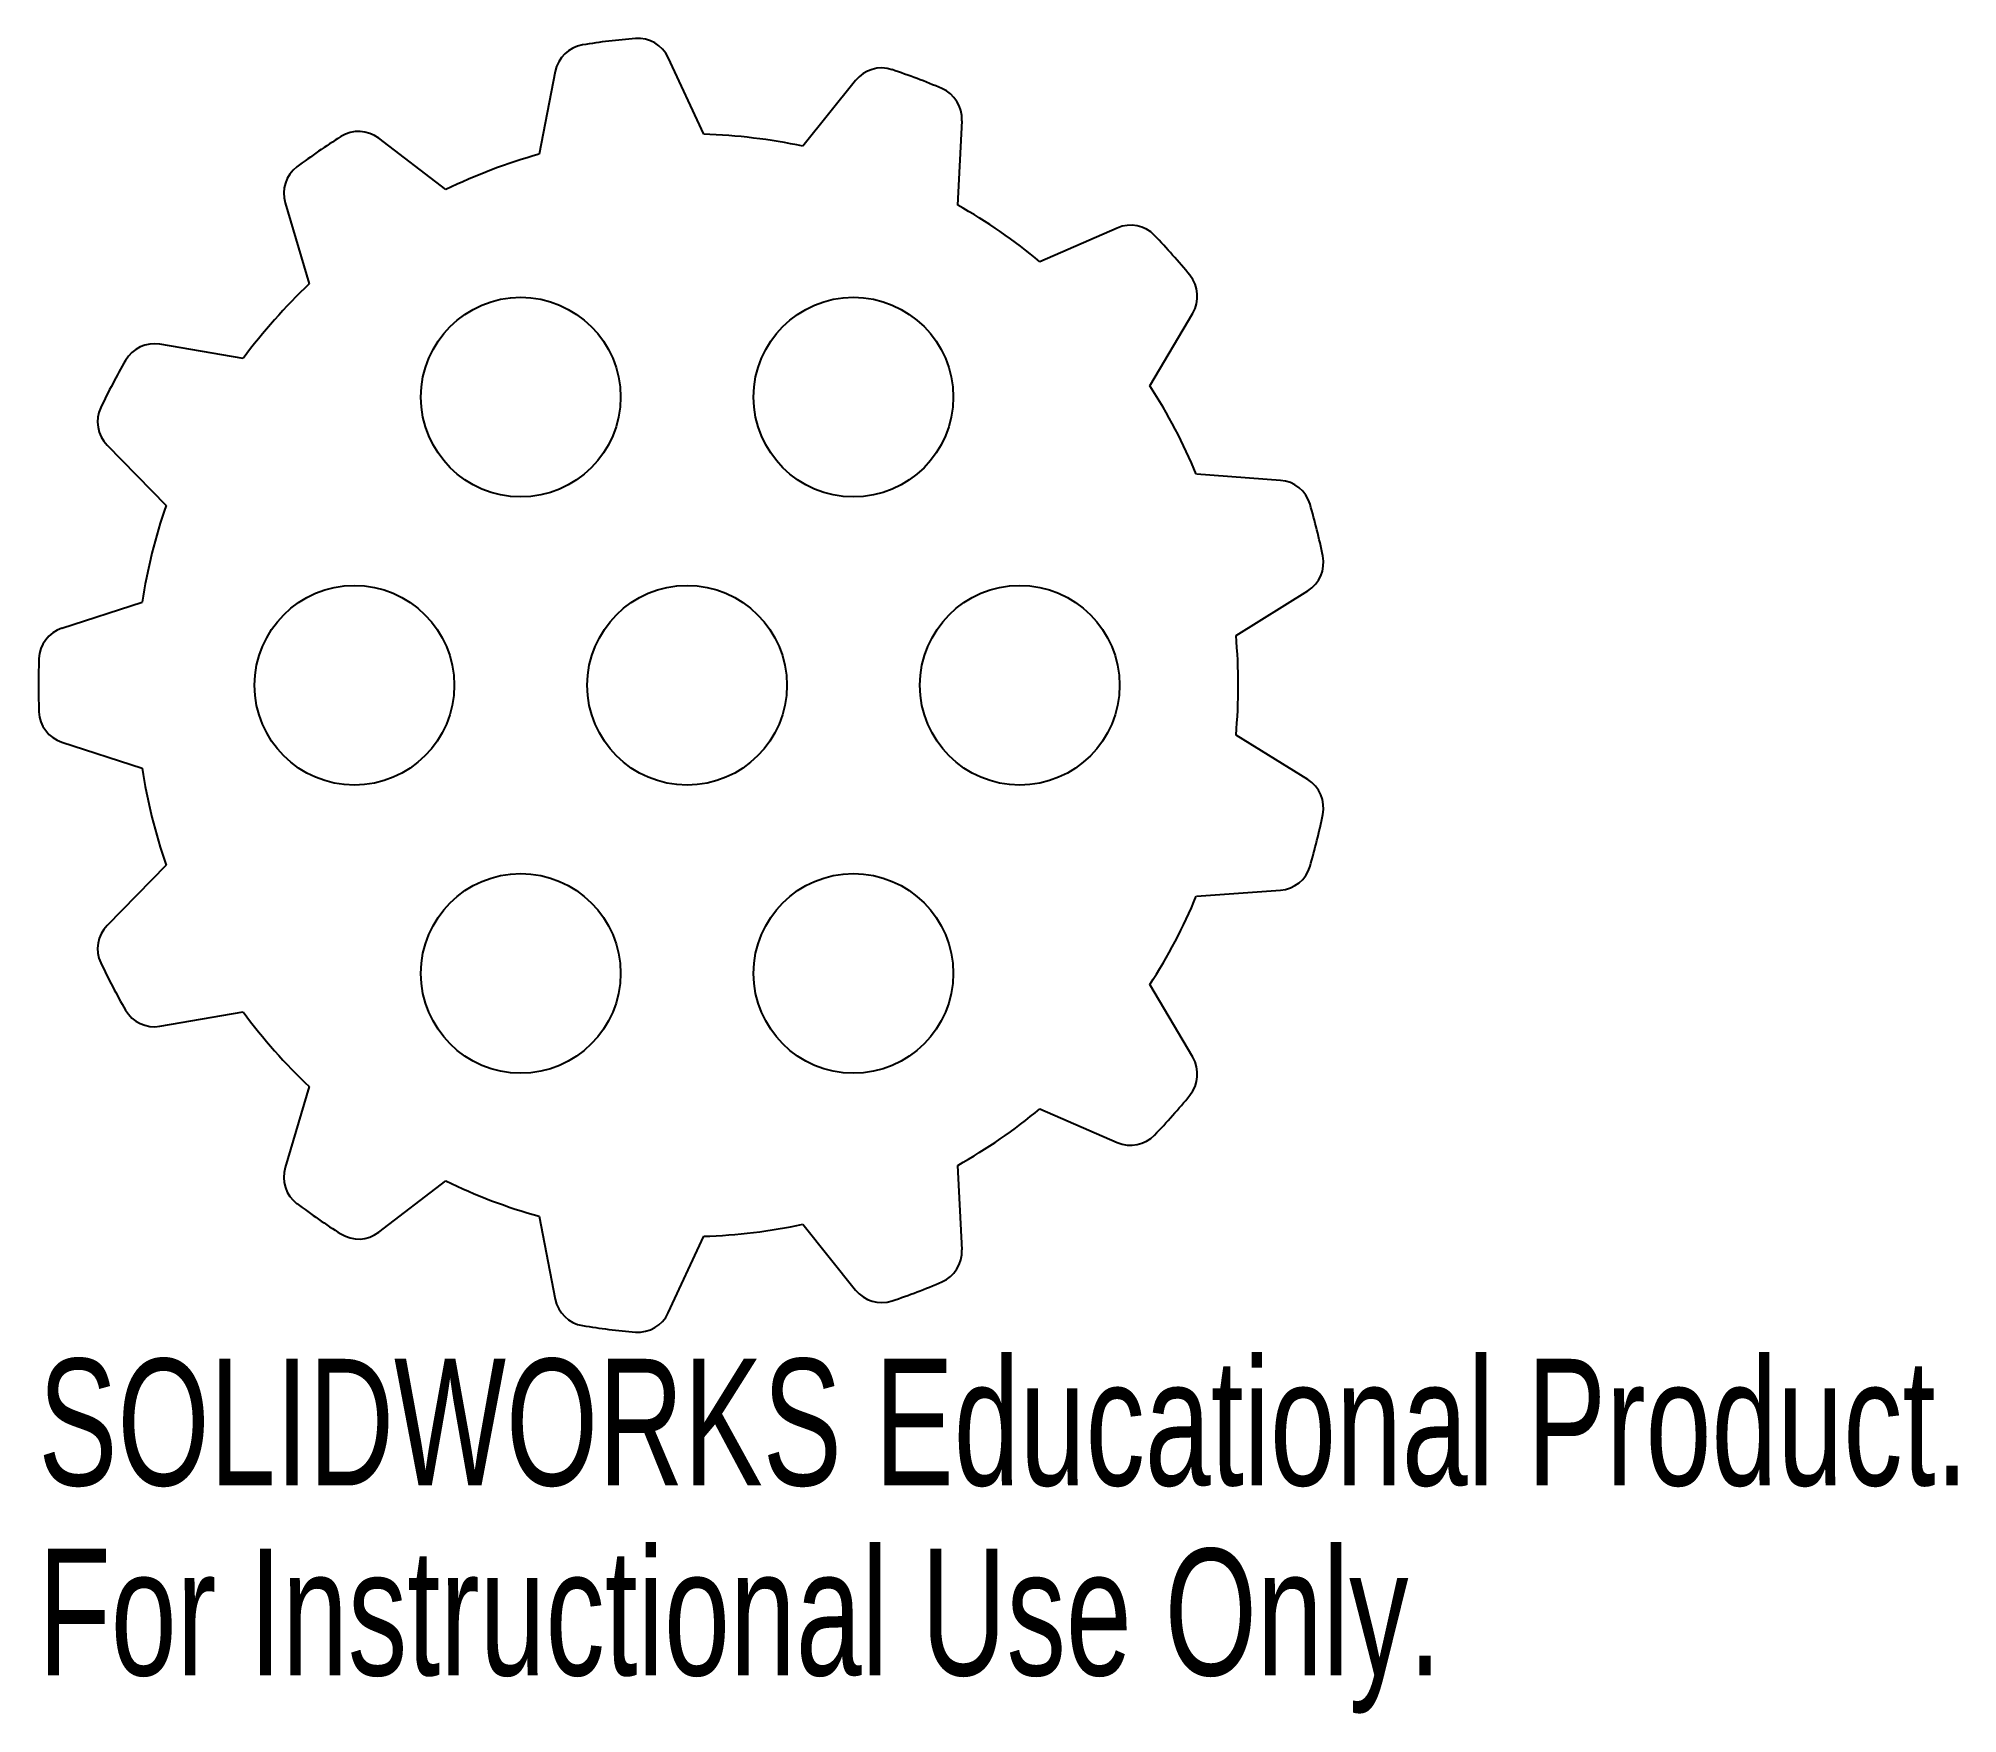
# Model space of a CAD drawing. Header units: inches. Extents: x -0.98 to 1.91, y -1.55 to 0.97.
import ezdxf

# ---------------------------------------------------------------- set-up
doc = ezdxf.new("R2010")
doc.units = ezdxf.units.IN
doc.header["$MEASUREMENT"] = 0
doc.styles.add('SLDTEXTSTYLE0', font='TXT', dxfattribs={"width": 0.7})

msp = doc.modelspace()

# ---------------------------------------------------------------- linework, layer by layer
at = {"color": 7, "linetype": 'Continuous', "lineweight": 25}
for p, q in [((0.025, 0.828), (-0.0284, 0.9431)), ((-0.1982, 0.9225), (-0.2224, 0.798)), ((0.2532, 0.9089), (0.1739, 0.8099)), ((0.4069, 0.7216), (0.4132, 0.8482)), ((-0.3627, 0.7448), (-0.4634, 0.8219)), ((-0.6042, 0.7247), (-0.5678, 0.6032)), ((0.6466, 0.6871), (0.5304, 0.6364)), ((0.6956, 0.4498), (0.76, 0.5591)), ((-0.6673, 0.4909), (-0.7923, 0.5124)), ((-0.8717, 0.3609), (-0.7831, 0.2703)), ((0.8919, 0.3079), (0.7654, 0.317)), ((-0.819, 0.1246), (-0.9396, 0.0855)), ((0.825, 0.075), (0.9328, 0.1418)), ((-0.9396, -0.0855), (-0.819, -0.1246)), ((0.9328, -0.1418), (0.825, -0.075)), ((-0.7831, -0.2703), (-0.8717, -0.3609)), ((0.7654, -0.317), (0.8919, -0.3079)), ((0.76, -0.5591), (0.6956, -0.4498)), ((-0.7923, -0.5124), (-0.6673, -0.4909)), ((-0.5678, -0.6032), (-0.6042, -0.7247)), ((0.5304, -0.6364), (0.6466, -0.6871)), ((-0.4634, -0.8219), (-0.3627, -0.7448)), ((0.4132, -0.8482), (0.4069, -0.7216)), ((-0.2224, -0.798), (-0.1982, -0.9225)), ((-0.0284, -0.9431), (0.025, -0.828)), ((0.1739, -0.8099), (0.2532, -0.9089))]:
    msp.add_line(p, q, dxfattribs=at)
for centre in [(-0.25, 0.433), (0.25, 0.433), (-0.5, 0), (0, 0), (0.5, 0), (-0.25, -0.433), (0.25, -0.433)]:
    msp.add_circle(centre, 0.15, dxfattribs=at)
for centre, radius, start, end in [((-0.1491, 0.9129), 0.05, 99.2749, 168.9711), ((0, 0), 0.975, 94.5713, 99.2749), ((-0.0737, 0.9221), 0.05, 24.875, 94.5713), ((0.2922, 0.8776), 0.05, 71.5826, 141.2788), ((0, 0), 0.975, 66.879, 71.5826), ((0.3632, 0.8507), 0.05, 357.1827, 66.879), ((0, 0), 0.975, 122.2636, 126.9672), ((-0.4938, 0.7822), 0.05, 52.5673, 122.2636), ((0, 0), 0.8284, 77.8825, 88.2714), ((-0.5563, 0.7391), 0.05, 126.9672, 196.6634), ((0, 0), 0.8284, 105.5748, 115.9637), ((0, 0), 0.8284, 50.1902, 60.579), ((0.6666, 0.6413), 0.05, 43.8902, 113.5865), ((0, 0), 0.975, 39.1867, 43.8902), ((0.717, 0.5845), 0.05, 329.4904, 39.1867), ((0, 0), 0.8284, 133.2671, 143.656), ((-0.8007, 0.4631), 0.05, 80.2597, 149.9559), ((0, 0), 0.975, 149.9559, 154.6595), ((0, 0), 0.8284, 22.4979, 32.8867), ((-0.836, 0.3959), 0.05, 154.6595, 224.3557), ((0.8883, 0.258), 0.05, 16.1979, 85.8942), ((0, 0), 0.8284, 160.9594, 171.3483), ((0, 0), 0.975, 11.4944, 16.1979), ((0.9064, 0.1843), 0.05, 301.7981, 11.4944), ((-0.9242, 0.038), 0.05, 107.952, 177.6482), ((0, 0), 0.8284, 354.8056, 5.1944), ((0, 0), 0.975, 177.6482, 182.3518), ((-0.9242, -0.038), 0.05, 182.3518, 252.048), ((0, 0), 0.8284, 188.6517, 199.0406), ((0.9064, -0.1843), 0.05, 348.5056, 58.2019), ((0, 0), 0.975, 343.8021, 348.5056), ((0.8883, -0.258), 0.05, 274.1058, 343.8021), ((0, 0), 0.8284, 327.1133, 337.5021), ((-0.836, -0.3959), 0.05, 135.6443, 205.3405), ((0, 0), 0.975, 205.3405, 210.0441), ((-0.8007, -0.4631), 0.05, 210.0441, 279.7403), ((0, 0), 0.8284, 216.344, 226.7329), ((0.717, -0.5845), 0.05, 320.8133, 30.5096), ((0, 0), 0.975, 316.1098, 320.8133), ((0, 0), 0.8284, 299.421, 309.8098), ((0.6666, -0.6413), 0.05, 246.4135, 316.1098), ((-0.5563, -0.7391), 0.05, 163.3366, 233.0328), ((0, 0), 0.8284, 244.0363, 254.4252), ((0, 0), 0.975, 233.0328, 237.7364), ((-0.4938, -0.7822), 0.05, 237.7364, 307.4327), ((0, 0), 0.8284, 271.7286, 282.1175), ((0.3632, -0.8507), 0.05, 293.121, 2.8173), ((-0.1491, -0.9129), 0.05, 191.0289, 260.7251), ((0.2922, -0.8776), 0.05, 218.7212, 288.4174), ((0, 0), 0.975, 288.4174, 293.121), ((-0.0737, -0.9221), 0.05, 265.4287, 335.125), ((0, 0), 0.975, 260.7251, 265.4287)]:
    msp.add_arc(centre, radius, start, end, dxfattribs=at)

# ---------------------------------------------------------------- texts
at = {"color": 7, "linetype": 'Continuous', "char_height": 0.1903, "attachment_point": 1, "style": 'SLDTEXTSTYLE0'}
for s, insert in [('SOLIDWORKS Educational Product.', (-0.975, -1.0122)), ('For Instructional Use Only.', (-0.975, -1.2976))]:
    msp.add_mtext(s, dxfattribs=dict(at, insert=insert))

doc.saveas('drawing.dxf')
